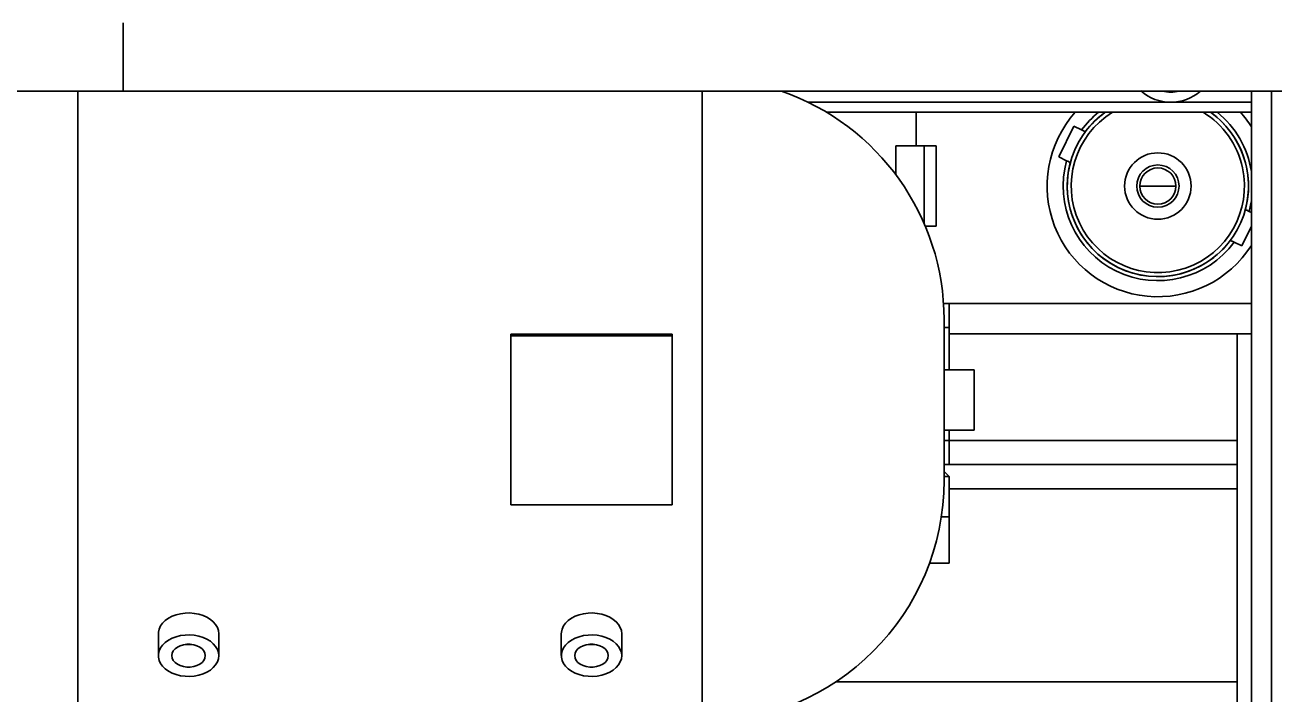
# Model space of a CAD drawing. Header units: millimetres. Extents: x -1052 to 3351, y 0 to 2015.
# Drawn here: x -378.26 to -369.08, y 1694.85 to 1699.77 of the extents above; entities that cross this region are included whole.
import ezdxf

# ---------------------------------------------------------------- set-up
doc = ezdxf.new("R2010")
doc.units = ezdxf.units.MM

msp = doc.modelspace()

# ---------------------------------------------------------------- linework, layer by layer
at = {"color": 7, "linetype": 'Continuous', "lineweight": 35}
for p, q in [((-377.5364, 1699.5321), (-377.5364, 1699.7835)), ((-377.5364, 1699.5321), (-377.5364, 1699.7835)), ((-377.5364, 1699.2806), (-377.5364, 1699.5321)), ((-377.5364, 1699.2806), (-377.5364, 1699.5321)), ((-378.7198, 1699.2806), (-377.5364, 1699.2806)), ((-378.7198, 1699.2806), (-377.5364, 1699.2806)), ((-377.8701, 1699.2806), (-377.8701, 1694.6448)), ((-377.8701, 1699.2806), (-377.8701, 1694.6448)), ((-377.5364, 1699.2806), (-350.3195, 1699.2806)), ((-377.5364, 1699.2806), (-350.3195, 1699.2806)), ((-373.2846, 1694.6448), (-373.2846, 1699.2806)), ((-373.2846, 1694.6448), (-373.2846, 1699.2806)), ((-369.253, 1699.1993), (-372.508, 1699.1993)), ((-369.253, 1699.1993), (-372.508, 1699.1993)), ((-369.253, 1685.6377), (-369.253, 1699.2806)), ((-369.253, 1685.6377), (-369.253, 1699.2806)), ((-369.1051, 1685.6647), (-369.1051, 1699.2806)), ((-369.1051, 1685.6647), (-369.1051, 1699.2806)), ((-369.253, 1699.1253), (-372.3715, 1699.1253)), ((-369.253, 1699.1253), (-372.3715, 1699.1253)), ((-371.7148, 1699.1253), (-371.7148, 1698.8789)), ((-371.7148, 1699.1253), (-371.7148, 1698.8789)), ((-370.6665, 1698.797), (-370.5564, 1699.0231)), ((-370.6665, 1698.797), (-370.5564, 1699.0231)), ((-370.5564, 1699.0231), (-370.4996, 1698.9954)), ((-370.5564, 1699.0231), (-370.4996, 1698.9954)), ((-371.7148, 1698.8789), (-371.8628, 1698.8789)), ((-371.8628, 1698.8789), (-371.8628, 1698.6657)), ((-371.7148, 1698.8789), (-371.8628, 1698.8789)), ((-371.8628, 1698.8789), (-371.8628, 1698.6657)), ((-371.5669, 1698.8789), (-371.7148, 1698.8789)), ((-371.5669, 1698.8789), (-371.7148, 1698.8789)), ((-371.6557, 1698.3083), (-371.6557, 1698.8789)), ((-371.6557, 1698.3083), (-371.6557, 1698.8789)), ((-371.5669, 1698.8789), (-371.5669, 1698.2873)), ((-371.5669, 1698.8789), (-371.5669, 1698.2873)), ((-370.6096, 1698.7693), (-370.6665, 1698.797)), ((-370.6096, 1698.7693), (-370.6665, 1698.797)), ((-369.9398, 1698.5831), (-370.073, 1698.5831)), ((-369.9398, 1698.5831), (-370.073, 1698.5831)), ((-369.9398, 1698.5831), (-369.8067, 1698.5831)), ((-369.9398, 1698.5831), (-369.8067, 1698.5831)), ((-369.27, 1698.3969), (-369.253, 1698.3886)), ((-369.27, 1698.3969), (-369.253, 1698.3886)), ((-371.6467, 1698.2873), (-371.5669, 1698.2873)), ((-371.6467, 1698.2873), (-371.5669, 1698.2873)), ((-369.253, 1698.2873), (-369.3232, 1698.1431)), ((-369.253, 1698.2873), (-369.3232, 1698.1431)), ((-369.3232, 1698.1431), (-369.3801, 1698.1708)), ((-369.3232, 1698.1431), (-369.3801, 1698.1708)), ((-371.4718, 1697.7201), (-371.5135, 1697.7201)), ((-371.4718, 1697.7201), (-371.5135, 1697.7201)), ((-371.4718, 1697.5426), (-371.4718, 1697.7201)), ((-371.4718, 1697.7201), (-369.253, 1697.7201)), ((-371.4718, 1697.5426), (-371.4718, 1697.7201)), ((-371.4718, 1697.7201), (-369.253, 1697.7201)), ((-371.5096, 1697.6031), (-371.5096, 1696.4198)), ((-371.5096, 1697.6031), (-371.5096, 1696.4198)), ((-373.5065, 1697.4957), (-374.6899, 1697.4957)), ((-374.6899, 1697.4957), (-374.6899, 1697.4829)), ((-373.5065, 1697.4957), (-374.6899, 1697.4957)), ((-374.6899, 1697.4957), (-374.6899, 1697.4829)), ((-373.5065, 1697.4829), (-374.6899, 1697.4829)), ((-374.6899, 1697.4829), (-374.6899, 1696.2408)), ((-373.5065, 1697.4829), (-374.6899, 1697.4829)), ((-374.6899, 1697.4829), (-374.6899, 1696.2408)), ((-373.5065, 1697.4957), (-373.5065, 1697.4829)), ((-373.5065, 1697.4957), (-373.5065, 1697.4829)), ((-373.5065, 1697.4829), (-373.5065, 1696.2408)), ((-373.5065, 1697.4829), (-373.5065, 1696.2408)), ((-371.4718, 1697.5426), (-371.5096, 1697.5426)), ((-371.4718, 1697.5426), (-371.5096, 1697.5426)), ((-371.4718, 1697.2334), (-371.4718, 1697.5426)), ((-371.4718, 1697.2334), (-371.4718, 1697.5426)), ((-371.4718, 1697.4982), (-369.253, 1697.4982)), ((-371.4718, 1697.4982), (-369.253, 1697.4982)), ((-369.3566, 1697.4982), (-369.3566, 1690.5312)), ((-369.3566, 1697.4982), (-369.3566, 1690.5312)), ((-371.2877, 1697.2334), (-371.5096, 1697.2334)), ((-371.2877, 1697.2334), (-371.5096, 1697.2334)), ((-371.2877, 1697.2334), (-371.2877, 1696.7896)), ((-371.2877, 1697.2334), (-371.2877, 1696.7896)), ((-371.5096, 1696.7896), (-371.2877, 1696.7896)), ((-371.5096, 1696.7896), (-371.2877, 1696.7896)), ((-371.4718, 1696.7142), (-371.4718, 1696.7896)), ((-371.4718, 1696.7142), (-371.4718, 1696.7896)), ((-371.4718, 1696.7142), (-371.5096, 1696.7142)), ((-371.4718, 1696.7142), (-371.5096, 1696.7142)), ((-371.4718, 1696.5367), (-371.4718, 1696.7142)), ((-371.4718, 1696.7142), (-369.3566, 1696.7142)), ((-371.4718, 1696.5367), (-371.4718, 1696.7142)), ((-371.4718, 1696.7142), (-369.3566, 1696.7142)), ((-371.4718, 1696.5367), (-371.5096, 1696.5367)), ((-371.4718, 1696.5367), (-371.5096, 1696.5367)), ((-369.3566, 1696.5367), (-371.4718, 1696.5367)), ((-369.3566, 1696.5367), (-371.4718, 1696.5367)), ((-371.4718, 1696.448), (-371.5096, 1696.4858)), ((-371.4718, 1696.448), (-371.5096, 1696.4858)), ((-371.4718, 1696.448), (-371.5096, 1696.448)), ((-371.4718, 1696.448), (-371.5096, 1696.448)), ((-371.4718, 1696.448), (-371.4718, 1696.1521)), ((-371.4718, 1696.448), (-371.4718, 1696.1521)), ((-369.3566, 1696.3592), (-371.4718, 1696.3592)), ((-369.3566, 1696.3592), (-371.4718, 1696.3592)), ((-373.5065, 1696.2408), (-374.6899, 1696.2408)), ((-373.5065, 1696.2408), (-374.6899, 1696.2408)), ((-371.4718, 1696.1521), (-371.5299, 1696.1521)), ((-371.4718, 1696.1521), (-371.5299, 1696.1521)), ((-371.4718, 1696.1521), (-371.4718, 1695.8119)), ((-371.4718, 1696.1521), (-371.4718, 1695.8119)), ((-371.4718, 1695.8119), (-371.6169, 1695.8119)), ((-371.4718, 1695.8119), (-371.6169, 1695.8119)), ((-377.2784, 1695.2934), (-377.2784, 1695.1323)), ((-377.2784, 1695.2934), (-377.2784, 1695.1323)), ((-376.8347, 1695.1323), (-376.8347, 1695.2934)), ((-376.8347, 1695.1323), (-376.8347, 1695.2934)), ((-374.3201, 1695.2934), (-374.3201, 1695.1323)), ((-374.3201, 1695.2934), (-374.3201, 1695.1323)), ((-373.8763, 1695.1323), (-373.8763, 1695.2934)), ((-373.8763, 1695.1323), (-373.8763, 1695.2934)), ((-369.3566, 1694.9392), (-372.3056, 1694.9392)), ((-369.3566, 1694.9392), (-372.3056, 1694.9392))]:
    msp.add_line(p, q, dxfattribs=at)
for points in [[(-369.253, 1698.4752), (-369.2564, 1698.4556), (-369.27, 1698.3969)], [(-369.253, 1698.4752), (-369.2564, 1698.4556), (-369.27, 1698.3969)], [(-376.8347, 1695.2934), (-376.8373, 1695.3167), (-376.845, 1695.3394), (-376.8577, 1695.3611), (-376.8751, 1695.3812), (-376.8967, 1695.3992), (-376.922, 1695.4147), (-376.9506, 1695.4274), (-376.9815, 1695.437), (-377.0143, 1695.4432), (-377.048, 1695.4459), (-377.082, 1695.445), (-377.1153, 1695.4405), (-377.1473, 1695.4326), (-377.1772, 1695.4215), (-377.2042, 1695.4073), (-377.2277, 1695.3905), (-377.2473, 1695.3713), (-377.2623, 1695.3504), (-377.2726, 1695.3281), (-377.2778, 1695.3051), (-377.2784, 1695.2934)], [(-376.8347, 1695.2934), (-376.8373, 1695.3167), (-376.845, 1695.3394), (-376.8577, 1695.3611), (-376.8751, 1695.3812), (-376.8967, 1695.3992), (-376.922, 1695.4147), (-376.9506, 1695.4274), (-376.9815, 1695.437), (-377.0143, 1695.4432), (-377.048, 1695.4459), (-377.082, 1695.445), (-377.1153, 1695.4405), (-377.1473, 1695.4326), (-377.1772, 1695.4215), (-377.2042, 1695.4073), (-377.2277, 1695.3905), (-377.2473, 1695.3713), (-377.2623, 1695.3504), (-377.2726, 1695.3281), (-377.2778, 1695.3051), (-377.2784, 1695.2934)], [(-373.8763, 1695.2934), (-373.8789, 1695.3167), (-373.8866, 1695.3394), (-373.8993, 1695.3611), (-373.9167, 1695.3812), (-373.9383, 1695.3992), (-373.9637, 1695.4147), (-373.9922, 1695.4274), (-374.0232, 1695.437), (-374.0559, 1695.4432), (-374.0897, 1695.4459), (-374.1236, 1695.445), (-374.157, 1695.4405), (-374.1889, 1695.4326), (-374.2188, 1695.4215), (-374.2458, 1695.4073), (-374.2694, 1695.3905), (-374.2889, 1695.3713), (-374.304, 1695.3504), (-374.3142, 1695.3281), (-374.3194, 1695.3051), (-374.3201, 1695.2934)], [(-373.8763, 1695.2934), (-373.8789, 1695.3167), (-373.8866, 1695.3394), (-373.8993, 1695.3611), (-373.9167, 1695.3812), (-373.9383, 1695.3992), (-373.9637, 1695.4147), (-373.9922, 1695.4274), (-374.0232, 1695.437), (-374.0559, 1695.4432), (-374.0897, 1695.4459), (-374.1236, 1695.445), (-374.157, 1695.4405), (-374.1889, 1695.4326), (-374.2188, 1695.4215), (-374.2458, 1695.4073), (-374.2694, 1695.3905), (-374.2889, 1695.3713), (-374.304, 1695.3504), (-374.3142, 1695.3281), (-374.3194, 1695.3051), (-374.3201, 1695.2934)], [(-376.8347, 1695.1323), (-376.8373, 1695.1556), (-376.845, 1695.1783), (-376.8577, 1695.2), (-376.8751, 1695.2201), (-376.8967, 1695.2381), (-376.922, 1695.2537), (-376.9506, 1695.2664), (-376.9815, 1695.2759), (-377.0143, 1695.2821), (-377.048, 1695.2848), (-377.082, 1695.2839), (-377.1153, 1695.2794), (-377.1473, 1695.2715), (-377.1772, 1695.2604), (-377.2042, 1695.2462), (-377.2277, 1695.2294), (-377.2473, 1695.2103), (-377.2623, 1695.1893), (-377.2726, 1695.1671), (-377.2778, 1695.144), (-377.2778, 1695.1206), (-377.2726, 1695.0975), (-377.2623, 1695.0753), (-377.2473, 1695.0543), (-377.2277, 1695.0352), (-377.2042, 1695.0184), (-377.1772, 1695.0042), (-377.1473, 1694.9931), (-377.1153, 1694.9852), (-377.082, 1694.9807), (-377.048, 1694.9798), (-377.0143, 1694.9825), (-376.9815, 1694.9887), (-376.9506, 1694.9982), (-376.922, 1695.0109), (-376.8967, 1695.0265), (-376.8751, 1695.0445), (-376.8577, 1695.0646), (-376.845, 1695.0863), (-376.8373, 1695.109), (-376.8347, 1695.1323)], [(-376.8347, 1695.1323), (-376.8373, 1695.1556), (-376.845, 1695.1783), (-376.8577, 1695.2), (-376.8751, 1695.2201), (-376.8967, 1695.2381), (-376.922, 1695.2537), (-376.9506, 1695.2664), (-376.9815, 1695.2759), (-377.0143, 1695.2821), (-377.048, 1695.2848), (-377.082, 1695.2839), (-377.1153, 1695.2794), (-377.1473, 1695.2715), (-377.1772, 1695.2604), (-377.2042, 1695.2462), (-377.2277, 1695.2294), (-377.2473, 1695.2103), (-377.2623, 1695.1893), (-377.2726, 1695.1671), (-377.2778, 1695.144), (-377.2778, 1695.1206), (-377.2726, 1695.0975), (-377.2623, 1695.0753), (-377.2473, 1695.0543), (-377.2277, 1695.0352), (-377.2042, 1695.0184), (-377.1772, 1695.0042), (-377.1473, 1694.9931), (-377.1153, 1694.9852), (-377.082, 1694.9807), (-377.048, 1694.9798), (-377.0143, 1694.9825), (-376.9815, 1694.9887), (-376.9506, 1694.9982), (-376.922, 1695.0109), (-376.8967, 1695.0265), (-376.8751, 1695.0445), (-376.8577, 1695.0646), (-376.845, 1695.0863), (-376.8373, 1695.109), (-376.8347, 1695.1323)], [(-373.8763, 1695.1323), (-373.8789, 1695.1556), (-373.8866, 1695.1783), (-373.8993, 1695.2), (-373.9167, 1695.2201), (-373.9383, 1695.2381), (-373.9637, 1695.2537), (-373.9922, 1695.2664), (-374.0232, 1695.2759), (-374.0559, 1695.2821), (-374.0897, 1695.2848), (-374.1236, 1695.2839), (-374.157, 1695.2794), (-374.1889, 1695.2715), (-374.2188, 1695.2604), (-374.2458, 1695.2462), (-374.2694, 1695.2294), (-374.2889, 1695.2103), (-374.304, 1695.1893), (-374.3142, 1695.1671), (-374.3194, 1695.144), (-374.3194, 1695.1206), (-374.3142, 1695.0975), (-374.304, 1695.0753), (-374.2889, 1695.0543), (-374.2694, 1695.0352), (-374.2458, 1695.0184), (-374.2188, 1695.0042), (-374.1889, 1694.9931), (-374.157, 1694.9852), (-374.1236, 1694.9807), (-374.0897, 1694.9798), (-374.0559, 1694.9825), (-374.0232, 1694.9887), (-373.9922, 1694.9982), (-373.9637, 1695.0109), (-373.9383, 1695.0265), (-373.9167, 1695.0445), (-373.8993, 1695.0646), (-373.8866, 1695.0863), (-373.8789, 1695.109), (-373.8763, 1695.1323)], [(-373.8763, 1695.1323), (-373.8789, 1695.1556), (-373.8866, 1695.1783), (-373.8993, 1695.2), (-373.9167, 1695.2201), (-373.9383, 1695.2381), (-373.9637, 1695.2537), (-373.9922, 1695.2664), (-374.0232, 1695.2759), (-374.0559, 1695.2821), (-374.0897, 1695.2848), (-374.1236, 1695.2839), (-374.157, 1695.2794), (-374.1889, 1695.2715), (-374.2188, 1695.2604), (-374.2458, 1695.2462), (-374.2694, 1695.2294), (-374.2889, 1695.2103), (-374.304, 1695.1893), (-374.3142, 1695.1671), (-374.3194, 1695.144), (-374.3194, 1695.1206), (-374.3142, 1695.0975), (-374.304, 1695.0753), (-374.2889, 1695.0543), (-374.2694, 1695.0352), (-374.2458, 1695.0184), (-374.2188, 1695.0042), (-374.1889, 1694.9931), (-374.157, 1694.9852), (-374.1236, 1694.9807), (-374.0897, 1694.9798), (-374.0559, 1694.9825), (-374.0232, 1694.9887), (-373.9922, 1694.9982), (-373.9637, 1695.0109), (-373.9383, 1695.0265), (-373.9167, 1695.0445), (-373.8993, 1695.0646), (-373.8866, 1695.0863), (-373.8789, 1695.109), (-373.8763, 1695.1323)], [(-376.9335, 1695.1323), (-376.9362, 1695.1499), (-376.9442, 1695.1667), (-376.957, 1695.182), (-376.9742, 1695.1952), (-376.995, 1695.2056), (-377.0185, 1695.2128), (-377.0437, 1695.2164), (-377.0694, 1695.2164), (-377.0946, 1695.2128), (-377.118, 1695.2056), (-377.1388, 1695.1952), (-377.1561, 1695.182), (-377.1689, 1695.1667), (-377.1769, 1695.1499), (-377.1795, 1695.1323), (-377.1769, 1695.1147), (-377.1689, 1695.0979), (-377.1561, 1695.0826), (-377.1388, 1695.0694), (-377.118, 1695.059), (-377.0946, 1695.0518), (-377.0694, 1695.0482), (-377.0437, 1695.0482), (-377.0185, 1695.0518), (-376.995, 1695.059), (-376.9742, 1695.0694), (-376.957, 1695.0826), (-376.9442, 1695.0979), (-376.9362, 1695.1147), (-376.9335, 1695.1323)], [(-376.9335, 1695.1323), (-376.9362, 1695.1499), (-376.9442, 1695.1667), (-376.957, 1695.182), (-376.9742, 1695.1952), (-376.995, 1695.2056), (-377.0185, 1695.2128), (-377.0437, 1695.2164), (-377.0694, 1695.2164), (-377.0946, 1695.2128), (-377.118, 1695.2056), (-377.1388, 1695.1952), (-377.1561, 1695.182), (-377.1689, 1695.1667), (-377.1769, 1695.1499), (-377.1795, 1695.1323), (-377.1769, 1695.1147), (-377.1689, 1695.0979), (-377.1561, 1695.0826), (-377.1388, 1695.0694), (-377.118, 1695.059), (-377.0946, 1695.0518), (-377.0694, 1695.0482), (-377.0437, 1695.0482), (-377.0185, 1695.0518), (-376.995, 1695.059), (-376.9742, 1695.0694), (-376.957, 1695.0826), (-376.9442, 1695.0979), (-376.9362, 1695.1147), (-376.9335, 1695.1323)], [(-373.9752, 1695.1323), (-373.9779, 1695.1499), (-373.9858, 1695.1667), (-373.9987, 1695.182), (-374.0159, 1695.1952), (-374.0367, 1695.2056), (-374.0602, 1695.2128), (-374.0853, 1695.2164), (-374.111, 1695.2164), (-374.1362, 1695.2128), (-374.1597, 1695.2056), (-374.1805, 1695.1952), (-374.1977, 1695.182), (-374.2105, 1695.1667), (-374.2185, 1695.1499), (-374.2212, 1695.1323), (-374.2185, 1695.1147), (-374.2105, 1695.0979), (-374.1977, 1695.0826), (-374.1805, 1695.0694), (-374.1597, 1695.059), (-374.1362, 1695.0518), (-374.111, 1695.0482), (-374.0853, 1695.0482), (-374.0602, 1695.0518), (-374.0367, 1695.059), (-374.0159, 1695.0694), (-373.9987, 1695.0826), (-373.9858, 1695.0979), (-373.9779, 1695.1147), (-373.9752, 1695.1323)], [(-373.9752, 1695.1323), (-373.9779, 1695.1499), (-373.9858, 1695.1667), (-373.9987, 1695.182), (-374.0159, 1695.1952), (-374.0367, 1695.2056), (-374.0602, 1695.2128), (-374.0853, 1695.2164), (-374.111, 1695.2164), (-374.1362, 1695.2128), (-374.1597, 1695.2056), (-374.1805, 1695.1952), (-374.1977, 1695.182), (-374.2105, 1695.1667), (-374.2185, 1695.1499), (-374.2212, 1695.1323), (-374.2185, 1695.1147), (-374.2105, 1695.0979), (-374.1977, 1695.0826), (-374.1805, 1695.0694), (-374.1597, 1695.059), (-374.1362, 1695.0518), (-374.111, 1695.0482), (-374.0853, 1695.0482), (-374.0602, 1695.0518), (-374.0367, 1695.059), (-374.0159, 1695.0694), (-373.9987, 1695.0826), (-373.9858, 1695.0979), (-373.9779, 1695.1147), (-373.9752, 1695.1323)]]:
    msp.add_lwpolyline(points, dxfattribs=at)
for radius in [0.2441, 0.2441, 0.1553, 0.1553]:
    msp.add_circle((-369.9398, 1698.5831), radius, dxfattribs=at)
for centre, radius, start, end in [((-373.2846, 1697.6031), 1.775, 0, 70.91559), ((-373.2846, 1697.6031), 1.775, 0, 70.91559), ((-369.8447, 1699.5321), 0.3328, 228.68513, 310.92606), ((-369.8447, 1699.5321), 0.3328, 228.68513, 310.92606), ((-369.8447, 1699.5321), 0.2589, 256.27087, 283.72913), ((-369.8447, 1699.5321), 0.2589, 256.27087, 283.72913), ((-369.9398, 1698.5831), 0.8135, 138.20643, 327.58609), ((-369.9398, 1698.5831), 0.8135, 138.20643, 327.58609), ((-369.9398, 1698.5831), 0.6656, 125.45726, 12.25523), ((-369.9398, 1698.5831), 0.6656, 125.45726, 12.25523), ((-369.9398, 1698.5831), 0.636, 121.52255, 12.25523), ((-369.9398, 1698.5831), 0.636, 121.52255, 12.25523), ((-369.9398, 1698.5831), 0.6952, 128.74978, 143.62284), ((-369.9398, 1698.5831), 0.6952, 128.74978, 143.62284), ((-369.9398, 1698.5831), 0.6656, 125.45726, 143.15423), ((-369.9398, 1698.5831), 0.6656, 125.45726, 143.15423), ((-369.9398, 1698.5831), 0.636, 12.25523, 58.47745), ((-369.9398, 1698.5831), 0.636, 12.25523, 58.47745), ((-369.9398, 1698.5831), 0.6656, 344.93013, 54.54274), ((-369.9398, 1698.5831), 0.6656, 12.25523, 54.54274), ((-369.9398, 1698.5831), 0.6656, 344.93013, 54.54274), ((-369.9398, 1698.5831), 0.6656, 12.25523, 54.54274), ((-369.9398, 1698.5831), 0.6952, 8.92545, 51.25022), ((-369.9398, 1698.5831), 0.6952, 8.92545, 51.25022), ((-369.9398, 1698.5831), 0.8135, 32.41391, 41.79357), ((-369.9398, 1698.5831), 0.8135, 32.41391, 41.79357), ((-369.9398, 1698.5831), 0.6952, 164.46151, 323.62284), ((-369.9398, 1698.5831), 0.6952, 164.46151, 323.62284), ((-369.9398, 1698.5831), 0.6656, 164.93013, 323.15423), ((-369.9398, 1698.5831), 0.6656, 164.93013, 323.15423), ((-369.9398, 1698.5831), 0.1331, 90, 270), ((-369.9398, 1698.5831), 0.1331, 90, 270), ((-369.9398, 1698.5831), 0.1331, 270, 90), ((-369.9398, 1698.5831), 0.1331, 270, 90), ((-377.8701, 1696.4198), 1.775, 180, 270), ((-377.8701, 1696.4198), 1.775, 180, 270), ((-373.2846, 1696.4198), 1.775, 270, 0), ((-373.2846, 1696.4198), 1.775, 270, 0), ((-377.0565, 1695.381), 0.1675, 261.76026, 278.23974), ((-377.0565, 1695.381), 0.1675, 261.76026, 278.23974), ((-374.0982, 1695.381), 0.1675, 261.76026, 278.23974), ((-374.0982, 1695.381), 0.1675, 261.76026, 278.23974)]:
    msp.add_arc(centre, radius, start, end, dxfattribs=at)
for points, knots in [([(-370.4725, 1698.9823), (-370.4726, 1698.9823), (-370.4727, 1698.9824), (-370.4742, 1698.9831), (-370.4781, 1698.985), (-370.4851, 1698.9884), (-370.4926, 1698.992), (-370.4976, 1698.9945), (-370.4996, 1698.9954)], [0, 0, 0, 0, 0.187786, 0.444328, 0.877269, 1.310015, 1.748195, 2.035086, 2.035086, 2.035086, 2.035086]), ([(-370.4725, 1698.9823), (-370.4726, 1698.9823), (-370.4727, 1698.9824), (-370.4742, 1698.9831), (-370.4781, 1698.985), (-370.4851, 1698.9884), (-370.4926, 1698.992), (-370.4976, 1698.9945), (-370.4996, 1698.9954)], [0, 0, 0, 0, 0.187786, 0.444328, 0.877269, 1.310015, 1.748195, 2.035086, 2.035086, 2.035086, 2.035086]), ([(-370.6096, 1698.7693), (-370.6067, 1698.7679), (-370.6007, 1698.765), (-370.5926, 1698.761), (-370.587, 1698.7583), (-370.5835, 1698.7566), (-370.5826, 1698.7562), (-370.5826, 1698.7562), (-370.5826, 1698.7562)], [0, 0, 0, 0, 0.421646, 0.869033, 1.312574, 1.591928, 2.017947, 2.03517, 2.03517, 2.03517, 2.03517]), ([(-370.6096, 1698.7693), (-370.6067, 1698.7679), (-370.6007, 1698.765), (-370.5926, 1698.761), (-370.587, 1698.7583), (-370.5835, 1698.7566), (-370.5826, 1698.7562), (-370.5826, 1698.7562), (-370.5826, 1698.7562)], [0, 0, 0, 0, 0.421646, 0.869033, 1.312574, 1.591928, 2.017947, 2.03517, 2.03517, 2.03517, 2.03517]), ([(-369.27, 1698.3969), (-369.2729, 1698.3983), (-369.2788, 1698.4011), (-369.2869, 1698.4051), (-369.2932, 1698.4082), (-369.2966, 1698.4098), (-369.2969, 1698.41), (-369.2971, 1698.41)], [0, 0, 0, 0, 0.412409, 0.859088, 1.302775, 1.739264, 2.035086, 2.035086, 2.035086, 2.035086]), ([(-369.27, 1698.3969), (-369.2729, 1698.3983), (-369.2788, 1698.4011), (-369.2869, 1698.4051), (-369.2932, 1698.4082), (-369.2966, 1698.4098), (-369.2969, 1698.41), (-369.2971, 1698.41)], [0, 0, 0, 0, 0.412409, 0.859088, 1.302775, 1.739264, 2.035086, 2.035086, 2.035086, 2.035086]), ([(-369.4072, 1698.1839), (-369.4071, 1698.1839), (-369.4071, 1698.1839), (-369.4056, 1698.1832), (-369.4009, 1698.1809), (-369.3939, 1698.1775), (-369.3865, 1698.1739), (-369.3818, 1698.1716), (-369.3801, 1698.1708)], [0, 0, 0, 0, 0.065669, 0.491468, 0.917904, 1.349575, 1.788671, 2.035088, 2.035088, 2.035088, 2.035088]), ([(-369.4072, 1698.1839), (-369.4071, 1698.1839), (-369.4071, 1698.1839), (-369.4056, 1698.1832), (-369.4009, 1698.1809), (-369.3939, 1698.1775), (-369.3865, 1698.1739), (-369.3818, 1698.1716), (-369.3801, 1698.1708)], [0, 0, 0, 0, 0.065669, 0.491468, 0.917904, 1.349575, 1.788671, 2.035088, 2.035088, 2.035088, 2.035088])]:
    msp.add_open_spline(points, degree=3, knots=knots, dxfattribs=at)

doc.saveas('drawing.dxf')
